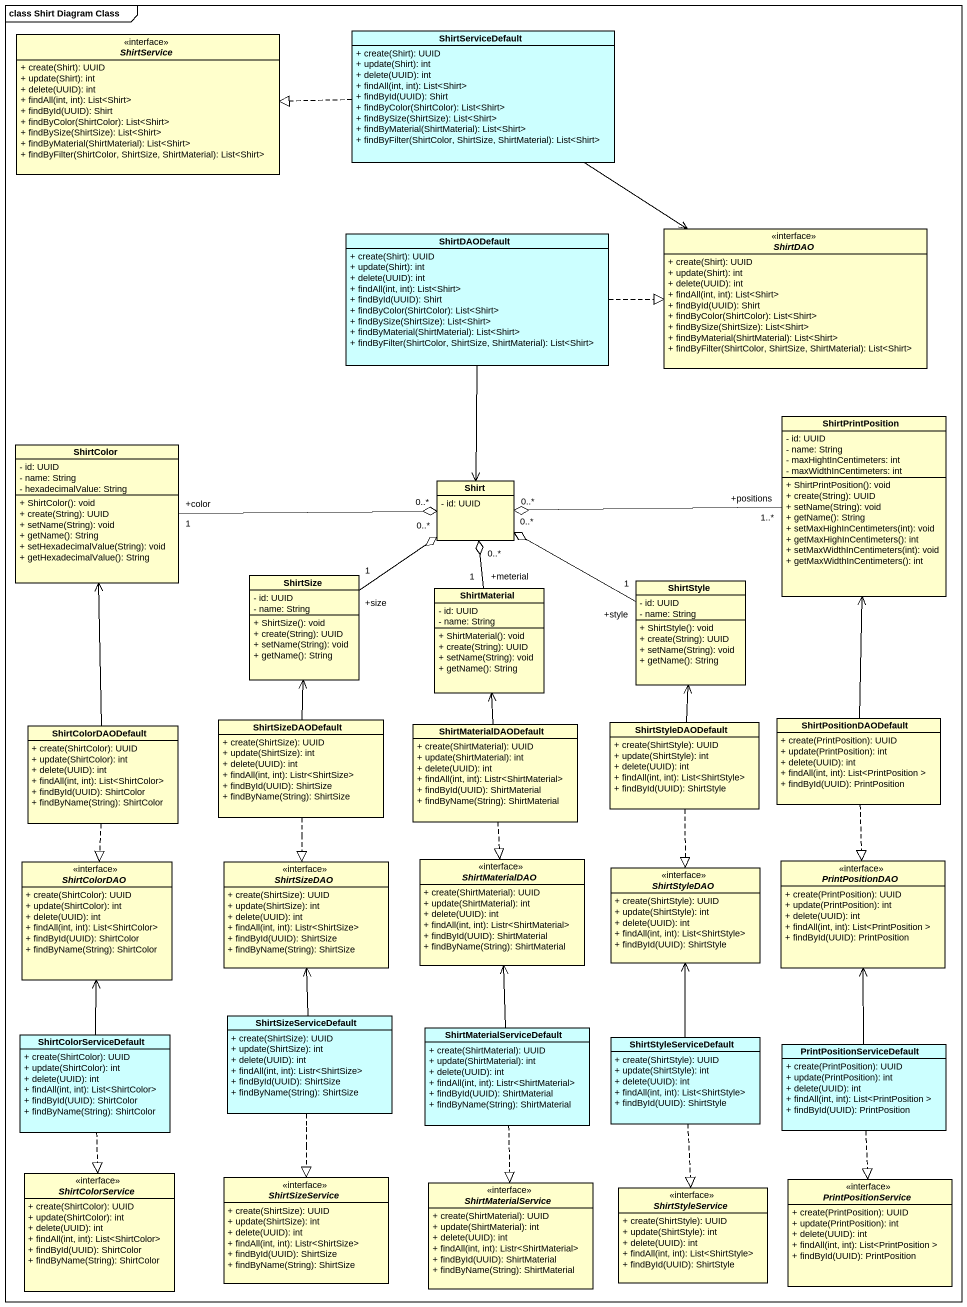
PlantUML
@startuml
mainframe class Shirt Diagram Class
hide circle
hide empty members
skinparam classAttributeIconSize 0
interface ShirtService {
  + create(Shirt): UUID
  + update(Shirt): int
  + delete(UUID): int
  + findAll(int, int): List<Shirt>
  + findById(UUID): Shirt
  + findByColor(ShirtColor): List<Shirt>
  + findBySize(ShirtSize): List<Shirt>
  + findByMaterial(ShirtMaterial): List<Shirt>
  + findByFilter(ShirtColor, ShirtSize, ShirtMaterial): List<Shirt>
}
class ShirtServiceDefault #CCFFFF {
  + create(Shirt): UUID
  + update(Shirt): int
  + delete(UUID): int
  + findAll(int, int): List<Shirt>
  + findById(UUID): Shirt
  + findByColor(ShirtColor): List<Shirt>
  + findBySize(ShirtSize): List<Shirt>
  + findByMaterial(ShirtMaterial): List<Shirt>
  + findByFilter(ShirtColor, ShirtSize, ShirtMaterial): List<Shirt>
}
interface ShirtDAO {
  + create(Shirt): UUID
  + update(Shirt): int
  + delete(UUID): int
  + findAll(int, int): List<Shirt>
  + findById(UUID): Shirt
  + findByColor(ShirtColor): List<Shirt>
  + findBySize(ShirtSize): List<Shirt>
  + findByMaterial(ShirtMaterial): List<Shirt>
  + findByFilter(ShirtColor, ShirtSize, ShirtMaterial): List<Shirt>
}
class ShirtDAODefault #CCFFFF {
  + create(Shirt): UUID
  + update(Shirt): int
  + delete(UUID): int
  + findAll(int, int): List<Shirt>
  + findById(UUID): Shirt
  + findByColor(ShirtColor): List<Shirt>
  + findBySize(ShirtSize): List<Shirt>
  + findByMaterial(ShirtMaterial): List<Shirt>
  + findByFilter(ShirtColor, ShirtSize, ShirtMaterial): List<Shirt>
}
class ShirtPrintPosition {
  - id: UUID
  - name: String
  - maxHightInCentimeters: int
  - maxWidthInCentimeters: int
  + ShirtPrintPosition(): void
  + create(String): UUID
  + setName(String): void
  + getName(): String
  + setMaxHighInCentimeters(int): void
  + getMaxHighInCentimeters(): int
  + setMaxWidthInCentimeters(int): void
  + getMaxWidthInCentimeters(): int
}
class ShirtColor {
  - id: UUID
  - name: String
  - hexadecimalValue: String
  + ShirtColor(): void
  + create(String): UUID
  + setName(String): void
  + getName(): String
  + setHexadecimalValue(String): void
  + getHexadecimalValue(): String
}
class Shirt {
  - id: UUID
}
class ShirtSize {
  - id: UUID
  - name: String
  + ShirtSize(): void
  + create(String): UUID
  + setName(String): void
  + getName(): String
}
class ShirtMaterial {
  - id: UUID
  - name: String
  + ShirtMaterial(): void
  + create(String): UUID
  + setName(String): void
  + getName(): String
}
class ShirtStyle {
  - id: UUID
  - name: String
  + ShirtStyle(): void
  + create(String): UUID
  + setName(String): void
  + getName(): String
}
class ShirtColorDAODefault {
  + create(ShirtColor): UUID
  + update(ShirtColor): int
  + delete(UUID): int
  + findAll(int, int): List<ShirtColor>
  + findById(UUID): ShirtColor
  + findByName(String): ShirtColor
}
class ShirtSizeDAODefault {
  + create(ShirtSize): UUID
  + update(ShirtSize): int
  + delete(UUID): int
  + findAll(int, int): Listr<ShirtSize>
  + findById(UUID): ShirtSize
  + findByName(String): ShirtSize
}
class ShirtMaterialDAODefault {
  + create(ShirtMaterial): UUID
  + update(ShirtMaterial): int
  + delete(UUID): int
  + findAll(int, int): Listr<ShirtMaterial>
  + findById(UUID): ShirtMaterial
  + findByName(String): ShirtMaterial
}
class ShirtStyleDAODefault {
  + create(ShirtStyle): UUID
  + update(ShirtStyle): int
  + delete(UUID): int
  + findAll(int, int): List<ShirtStyle>
  + findById(UUID): ShirtStyle
}
class ShirtPositionDAODefault {
  + create(PrintPosition): UUID
  + update(PrintPosition): int
  + delete(UUID): int
  + findAll(int, int): List<PrintPosition >
  + findById(UUID): PrintPosition
}
interface ShirtColorDAO {
  + create(ShirtColor): UUID
  + update(ShirtColor): int
  + delete(UUID): int
  + findAll(int, int): List<ShirtColor>
  + findById(UUID): ShirtColor
  + findByName(String): ShirtColor
}
interface ShirtSizeDAO {
  + create(ShirtSize): UUID
  + update(ShirtSize): int
  + delete(UUID): int
  + findAll(int, int): Listr<ShirtSize>
  + findById(UUID): ShirtSize
  + findByName(String): ShirtSize
}
interface ShirtMaterialDAO {
  + create(ShirtMaterial): UUID
  + update(ShirtMaterial): int
  + delete(UUID): int
  + findAll(int, int): Listr<ShirtMaterial>
  + findById(UUID): ShirtMaterial
  + findByName(String): ShirtMaterial
}
interface ShirtStyleDAO {
  + create(ShirtStyle): UUID
  + update(ShirtStyle): int
  + delete(UUID): int
  + findAll(int, int): List<ShirtStyle>
  + findById(UUID): ShirtStyle
}
interface PrintPositionDAO {
  + create(PrintPosition): UUID
  + update(PrintPosition): int
  + delete(UUID): int
  + findAll(int, int): List<PrintPosition >
  + findById(UUID): PrintPosition
}
class ShirtColorServiceDefault #CCFFFF {
  + create(ShirtColor): UUID
  + update(ShirtColor): int
  + delete(UUID): int
  + findAll(int, int): List<ShirtColor>
  + findById(UUID): ShirtColor
  + findByName(String): ShirtColor
}
class ShirtSizeServiceDefault #CCFFFF {
  + create(ShirtSize): UUID
  + update(ShirtSize): int
  + delete(UUID): int
  + findAll(int, int): Listr<ShirtSize>
  + findById(UUID): ShirtSize
  + findByName(String): ShirtSize
}
class ShirtMaterialServiceDefault #CCFFFF {
  + create(ShirtMaterial): UUID
  + update(ShirtMaterial): int
  + delete(UUID): int
  + findAll(int, int): Listr<ShirtMaterial>
  + findById(UUID): ShirtMaterial
  + findByName(String): ShirtMaterial
}
class ShirtStyleServiceDefault #CCFFFF {
  + create(ShirtStyle): UUID
  + update(ShirtStyle): int
  + delete(UUID): int
  + findAll(int, int): List<ShirtStyle>
  + findById(UUID): ShirtStyle
}
class PrintPositionServiceDefault #CCFFFF {
  + create(PrintPosition): UUID
  + update(PrintPosition): int
  + delete(UUID): int
  + findAll(int, int): List<PrintPosition >
  + findById(UUID): PrintPosition
}
interface ShirtColorService {
  + create(ShirtColor): UUID
  + update(ShirtColor): int
  + delete(UUID): int
  + findAll(int, int): List<ShirtColor>
  + findById(UUID): ShirtColor
  + findByName(String): ShirtColor
}
interface ShirtSizeService {
  + create(ShirtSize): UUID
  + update(ShirtSize): int
  + delete(UUID): int
  + findAll(int, int): Listr<ShirtSize>
  + findById(UUID): ShirtSize
  + findByName(String): ShirtSize
}
interface ShirtMaterialService {
  + create(ShirtMaterial): UUID
  + update(ShirtMaterial): int
  + delete(UUID): int
  + findAll(int, int): Listr<ShirtMaterial>
  + findById(UUID): ShirtMaterial
  + findByName(String): ShirtMaterial
}
interface ShirtStyleService {
  + create(ShirtStyle): UUID
  + update(ShirtStyle): int
  + delete(UUID): int
  + findAll(int, int): List<ShirtStyle>
  + findById(UUID): ShirtStyle
}
interface PrintPositionService {
  + create(PrintPosition): UUID
  + update(PrintPosition): int
  + delete(UUID): int
  + findAll(int, int): List<PrintPosition >
  + findById(UUID): PrintPosition
}
ShirtServiceDefault .left.|> ShirtService
ShirtServiceDefault --> ShirtDAO
ShirtDAODefault .right.|> ShirtDAO
ShirtDAODefault --> Shirt
ShirtPrintPosition "+positions\n1..*" -left-o "0..*" Shirt
ShirtColor "+color\n1" -right-o "0..*" Shirt
ShirtSize "+size\n1" -up-o "0..*" Shirt
ShirtMaterial "+meterial\n1" -up-o "0..*" Shirt
ShirtStyle "+style\n1" -left-o "0..*" Shirt
ShirtColorDAODefault -up-> ShirtColor
ShirtColorDAODefault ..|> ShirtColorDAO
ShirtSizeDAODefault -up-> ShirtSize
ShirtSizeDAODefault ..|> ShirtSizeDAO
ShirtMaterialDAODefault -up-> ShirtMaterial
ShirtMaterialDAODefault ..|> ShirtMaterialDAO
ShirtStyleDAODefault -up-> ShirtStyle
ShirtStyleDAODefault ..|> ShirtStyleDAO
ShirtPositionDAODefault -up-> ShirtPrintPosition
ShirtPositionDAODefault ..|> PrintPositionDAO
ShirtColorServiceDefault -up-> ShirtColorDAO
ShirtColorServiceDefault ..|> ShirtColorService
ShirtSizeServiceDefault -up-> ShirtSizeDAO
ShirtSizeServiceDefault ..|> ShirtSizeService
ShirtMaterialServiceDefault -up-> ShirtMaterialDAO
ShirtMaterialServiceDefault ..|> ShirtMaterialService
ShirtStyleServiceDefault -up-> ShirtStyleDAO
ShirtStyleServiceDefault ..|> ShirtStyleService
PrintPositionServiceDefault -up-> PrintPositionDAO
PrintPositionServiceDefault ..|> PrintPositionService
@enduml
